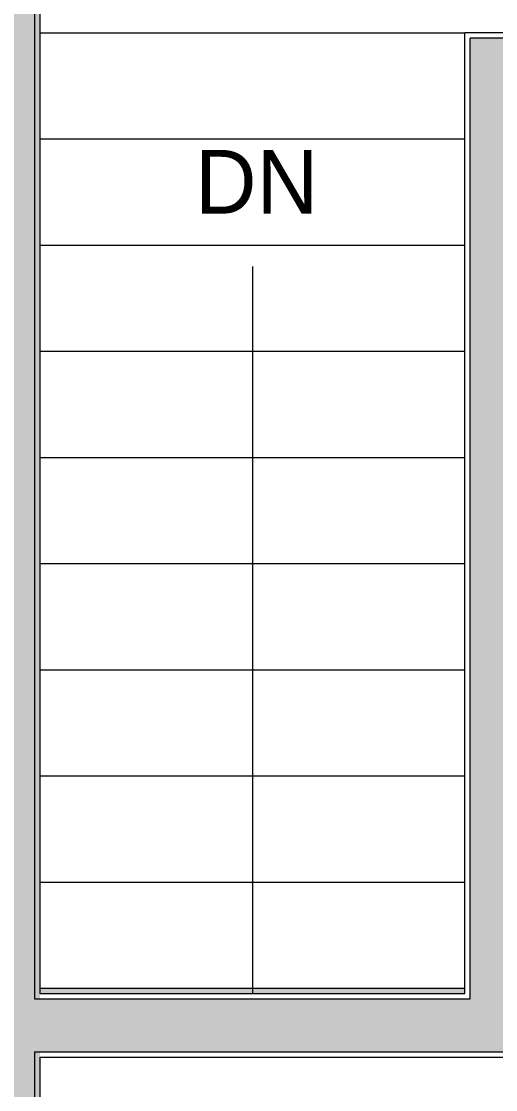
# Model space of a CAD drawing. Header units: inches. Extents: x 99 to 12024, y -5408 to 2559.
# Drawn here: x 8210.4 to 8255, y -5305.9 to -5205.2 of the extents above; entities that cross this region are included whole.
import ezdxf

# ---------------------------------------------------------------- set-up
doc = ezdxf.new("R2010")
doc.units = ezdxf.units.IN
doc.header["$LTSCALE"] = 96
doc.header["$MEASUREMENT"] = 0
doc.layers.add('Stairs & Ramps', color=7, linetype='Continuous', lineweight=13)
doc.layers.add('Walls_  Normal', color=6, linetype='Continuous', lineweight=13)
doc.layers.add('Stairs & Ramps_ Up_Down Arrows', color=7, linetype='Continuous', lineweight=13, true_color=0x000080)
doc.styles.get("Standard").update_dxf_attribs({"font": 'arial.ttf'})

msp = doc.modelspace()

# ---------------------------------------------------------------- linework, layer by layer
at = {"layer": 'Stairs & Ramps', "transparency": 33554687}
for p, q in [((8212.12, -5206.32), (8252.12, -5206.32)), ((8212.12, -5212.32), (8212.12, -5216.32)), ((8252.12, -5216.32), (8252.12, -5212.32)), ((8212.12, -5216.32), (8212.12, -5226.32)), ((8212.12, -5216.32), (8252.12, -5216.32)), ((8252.12, -5226.32), (8252.12, -5216.32)), ((8212.12, -5226.32), (8212.12, -5236.32)), ((8212.12, -5226.32), (8252.12, -5226.32)), ((8252.12, -5236.32), (8252.12, -5226.32)), ((8212.12, -5236.32), (8212.12, -5246.32)), ((8212.12, -5236.32), (8252.12, -5236.32)), ((8252.12, -5246.32), (8252.12, -5236.32)), ((8212.12, -5246.32), (8212.12, -5256.32)), ((8212.12, -5246.32), (8252.12, -5246.32)), ((8252.12, -5256.32), (8252.12, -5246.32)), ((8212.12, -5256.32), (8212.12, -5266.32)), ((8212.12, -5256.32), (8252.12, -5256.32)), ((8252.12, -5266.32), (8252.12, -5256.32)), ((8212.12, -5266.32), (8212.12, -5276.32)), ((8212.12, -5266.32), (8252.12, -5266.32)), ((8252.12, -5276.32), (8252.12, -5266.32)), ((8212.12, -5276.32), (8212.12, -5286.32)), ((8212.12, -5276.32), (8252.12, -5276.32)), ((8252.12, -5286.32), (8252.12, -5276.32)), ((8212.12, -5286.32), (8212.12, -5296.32)), ((8212.12, -5286.32), (8252.12, -5286.32)), ((8252.12, -5296.32), (8252.12, -5286.32)), ((8212.12, -5296.32), (8212.12, -5296.82)), ((8212.12, -5296.32), (8252.12, -5296.32)), ((8252.12, -5296.82), (8252.12, -5296.32))]:
    msp.add_line(p, q, dxfattribs=at)
at = {"layer": 'Stairs & Ramps', "color": 252, "true_color": 0x949494, "transparency": 33554687}
msp.add_solid([(8212.12, -5296.32), (8252.12, -5296.32), (8212.12, -5296.82), (8252.12, -5296.82)], dxfattribs=at)
at = {"layer": 'Stairs & Ramps_ Up_Down Arrows', "transparency": 33554687}
msp.add_line((8232.12, -5228.32), (8232.12, -5296.82), dxfattribs=at)
at = {"layer": 'Walls_  Normal', "transparency": 33554687}
for p, q in [((8211.62, -5133.82), (8211.62, -5297.32)), ((8212.12, -5134.32), (8212.12, -5296.82)), ((8252.12, -5296.82), (8252.12, -5206.32)), ((8258.12, -5206.32), (8252.12, -5206.32)), ((8252.62, -5297.32), (8252.62, -5206.82)), ((8257.62, -5206.82), (8252.62, -5206.82)), ((8212.12, -5296.82), (8252.12, -5296.82)), ((8211.62, -5297.32), (8252.62, -5297.32)), ((8211.62, -5302.32), (8211.62, -5400.82)), ((8211.62, -5302.32), (8252.62, -5302.32)), ((8212.12, -5302.82), (8212.12, -5400.32)), ((8212.12, -5302.82), (8258.12, -5302.82)), ((8252.62, -5302.32), (8257.62, -5302.32))]:
    msp.add_line(p, q, dxfattribs=at)
at = {"layer": 'Walls_  Normal', "color": 252, "true_color": 0x949494, "transparency": 33554687}
for points in [[(8211.62, -5031.82), (8211.62, -5400.82), (8208.12, -5031.82), (8208.12, -5400.82)], [(8252.62, -5302.32), (8252.62, -5206.82), (8257.62, -5302.32), (8257.62, -5206.82)], [(8211.62, -5297.32), (8252.62, -5297.32), (8211.62, -5302.32), (8252.62, -5302.32)]]:
    msp.add_solid(points, dxfattribs=at)
at = {"layer": 'Walls_  Normal', "color": 236, "true_color": 0x7a003d, "transparency": 33554687}
for points in [[(8212.12, -5133.82), (8212.12, -5297.32), (8211.62, -5133.82), (8211.62, -5297.32)], [(8212.12, -5302.32), (8212.12, -5400.82), (8211.62, -5302.32), (8211.62, -5400.82)]]:
    msp.add_solid(points, dxfattribs=at)

# ---------------------------------------------------------------- texts
at = {"layer": 'Stairs & Ramps_ Up_Down Arrows', "transparency": 33554687, "insert": (8226.72, -5223.35), "char_height": 6, "width": 16.26, "attachment_point": 7}
msp.add_mtext('\\fChief Blueprint|b0|i0|c0|p0;DN', dxfattribs=at)

doc.saveas('drawing.dxf')
